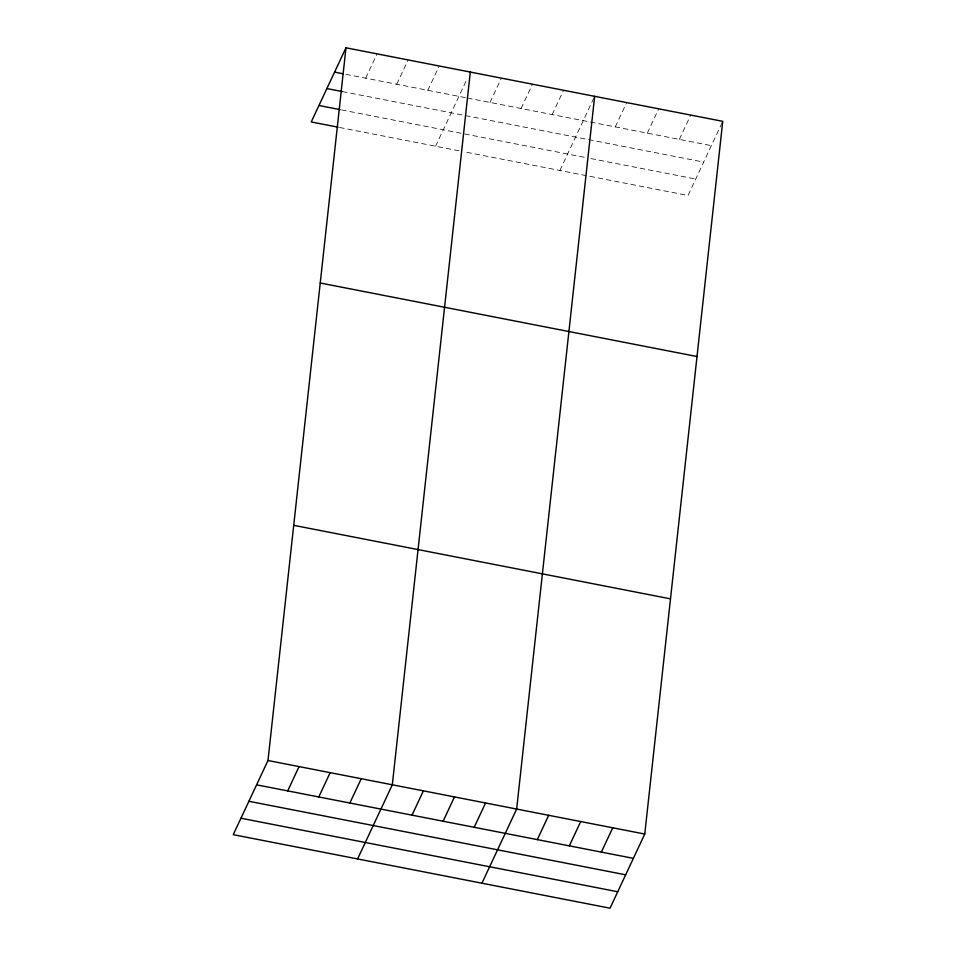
<?xml version="1.0" encoding="UTF-8"?>
<svg xmlns="http://www.w3.org/2000/svg" width="956" height="956" viewBox="0 0 956 956"><rect width="100%" height="100%" fill="white"/><g stroke="black" fill="none" stroke-linecap="round" stroke-linejoin="round"><path stroke-width="0.72" stroke-dasharray="4.78 3.58" d="M365.67 78.177L377.058 53.871M396.752 84.248L408.14 59.929M427.834 90.306L439.222 66M435.578 146.22L467.149 78.822M490.01 102.447L501.398 78.129M521.092 108.506L532.48 84.2M552.174 114.577L563.562 90.258M559.905 170.479L594.011 97.679M615.282 126.885L626.67 102.579M647.308 133.135L658.696 108.829M679.334 139.385L690.722 115.079M722.115 122.679L688.021 195.478L463.827 151.729M345.893 74.317L465.99 97.751M467.4 98.026L711.36 145.635M342.427 91.585L703.664 162.09M341.555 109.916L585.084 157.441M590.904 158.576L695.717 179.035M339.5 127.471L462.417 151.454"/><path stroke-width="1.43" d="M267.979 760.522L345.976 47.8L722.748 121.328L644.762 834.05L610.024 908.2L233.252 834.672L267.979 760.522L644.762 834.05M470.304 72.07L392.319 784.78L357.592 858.93M594.644 96.329L516.658 809.051L481.92 883.201M345.976 47.8L311.238 121.95L338.089 127.184M287.684 790.899L299.073 766.581M318.766 796.957L330.155 772.651M349.848 803.028L361.237 778.722M412.012 815.157L423.4 790.851M443.106 821.228L454.494 796.922M474.188 827.298L485.576 802.98M537.296 839.607L548.684 815.301M569.322 845.857L580.71 821.551M601.348 852.107L612.736 827.8M334.588 72.106L343.061 73.767M326.88 88.561L342.427 91.585M318.945 105.507L340.133 109.641M320.236 283L697.02 356.528M293.719 525.322L670.503 598.85M256.602 784.828L633.374 858.357M248.895 801.283L625.666 874.812M240.96 818.228L617.731 891.757"/></g></svg>
